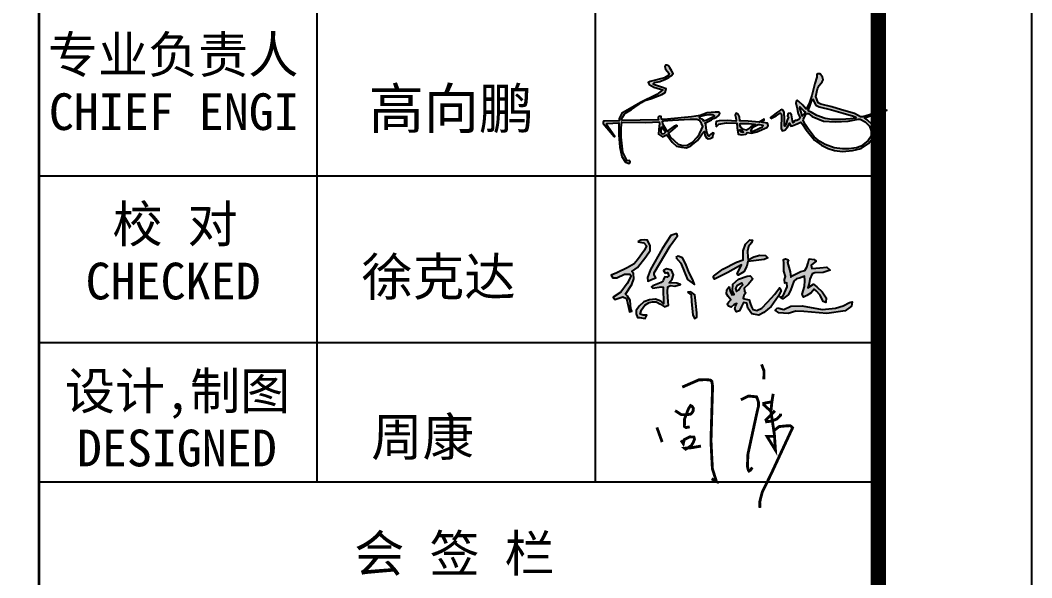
# Model space of a CAD drawing. Extents: x -17471 to 313636, y -71590 to 757901.
# Drawn here: x 119508 to 126100, y 41591 to 45227 of the extents above; entities that cross this region are included whole.
import ezdxf

# ---------------------------------------------------------------- set-up
doc = ezdxf.new("R2010")
doc.units = 0
doc.header["$LTSCALE"] = 1000
doc.header["$MEASUREMENT"] = 0
for name, color, linetype in [('PUB_TITLE', 4, 'Continuous'), ('图框', 7, 'Continuous'), ('玻璃', 155, 'Continuous')]:
    doc.layers.add(name, color=color, linetype=linetype)
doc.styles.add('STYLE-黑体', font='simhei.ttf')
doc.styles.add('宋体', font='')
doc.styles.get('宋体').set_extended_font_data('SimSun')

# ---------------------------------------------------------------- blocks, each defined once
blk = doc.blocks.new('4444')
h = blk.add_hatch(color=256)
h.paths.add_polyline_path([(2410803, -791016), (2411313, -790632), (2412093, -789663), (2412505, -789070), (2412505, -788632), (2412242, -788111), (2411995, -788061), (2411616, -788105), (2411337, -788249), (2411892, -788360), (2412142, -788625), (2411979, -789013), (2411323, -789917), (2411020, -790315), (2410344, -790681), (2409405, -791142), (2408864, -791348), (2409008, -791619), (2409381, -791619), (2410113, -791261), (2410591, -791261), (2410731, -791432), (2410352, -792141), (2409776, -792930), (2409051, -793396), (2409221, -793632), (2409951, -793375), (2410308, -793539), (2410484, -794326), (2410561, -794770), (2410775, -794716), (2410698, -794452), (2410632, -793707), (2410385, -793306), (2410199, -793131), (2410797, -792211), (2410973, -791685), (2410935, -791197)])
h.paths.add_polyline_path([(2412531, -790837), (2412249, -791573), (2412276, -791917), (2412772, -791711), (2413009, -791612), (2412875, -791312), (2412868, -791146), (2414343, -788610), (2414866, -787929), (2415056, -787702), (2414976, -787475), (2414425, -787668), (2413626, -788914)])
h.paths.add_polyline_path([(2415969, -791762), (2416617, -792227), (2416466, -791795), (2416131, -791152), (2415795, -790270), (2415493, -789740), (2415114, -789595), (2414877, -789713), (2415352, -790226)])
h.paths.add_polyline_path([(2414395, -792307), (2414806, -792394), (2415319, -792232), (2414968, -792097), (2414260, -792075), (2414552, -791735), (2414671, -791324), (2414492, -790892), (2414022, -790779), (2413736, -790919), (2413887, -791184), (2414103, -791119), (2414243, -791411), (2414081, -791551), (2413876, -791513), (2413736, -791729), (2413692, -791875), (2413509, -792053), (2412757, -792356), (2412606, -792431), (2412741, -792577), (2413519, -792431), (2413714, -792475), (2413703, -792761), (2413746, -793806), (2413741, -794022), (2413492, -793774), (2412990, -793579), (2412433, -793644), (2411909, -793833), (2411487, -794238), (2411185, -794659), (2411196, -794962), (2411325, -795297), (2411498, -795297), (2412033, -795383), (2412179, -795097), (2411839, -795097), (2411568, -794994), (2411698, -794584), (2412011, -794141), (2412406, -793893), (2412725, -793844), (2413044, -793828), (2413470, -794071), (2413838, -794292), (2414195, -794136), (2414168, -793849), (2414119, -792915), (2414151, -792429)])
h.paths.add_polyline_path([(2416358, -793833), (2416472, -795062), (2416627, -795390), (2416841, -795271), (2416841, -794854), (2416752, -793990), (2416645, -793198), (2416293, -792918), (2415983, -792950), (2416306, -793178)])
h.paths.add_polyline_path([(2419255, -790808), (2418380, -791452), (2418385, -791579), (2418495, -791741), (2419045, -791464), (2419732, -791113), (2420722, -790547), (2421000, -790395), (2420806, -790793), (2420581, -791194), (2420675, -791354), (2421209, -791039), (2421508, -790531), (2421576, -790094), (2422116, -790020), (2423101, -789895), (2423457, -789732), (2423227, -789533), (2422698, -789481), (2422142, -789643), (2421608, -789926), (2421582, -789675), (2421555, -789115), (2421665, -788685), (2421922, -788350), (2422027, -788099), (2421760, -788078), (2421377, -788470), (2421162, -789099), (2421162, -789939), (2420544, -790138)])
h.paths.add_polyline_path([(2422893, -794437), (2422413, -794640), (2422044, -794542), (2421919, -794305), (2421814, -793957), (2421720, -793648), (2421393, -793582), (2421163, -793536), (2421229, -793241), (2421400, -793011), (2421288, -792860), (2421262, -792570), (2421637, -792196), (2422057, -791696), (2421801, -791414), (2421518, -791453), (2420716, -791736), (2420203, -792183), (2420177, -792827), (2420315, -793162), (2420085, -793195), (2419947, -792860), (2419861, -792406), (2419644, -792709), (2419618, -793097), (2419769, -793340), (2419999, -793642), (2419835, -793846), (2419657, -794063), (2419789, -794240), (2420052, -794332), (2420328, -794076), (2420552, -794003), (2420453, -794247), (2420374, -794496), (2420532, -794785), (2420815, -794674), (2420999, -794279), (2421176, -793911), (2421492, -793964), (2421604, -794444), (2421959, -794950), (2422603, -795075), (2423083, -794831), (2423774, -794266), (2424398, -793346), (2424681, -792807), (2424530, -792544), (2424089, -793122), (2423432, -793885)])
h.paths.add_polyline_path([(2420716, -792761), (2420519, -792873), (2420433, -792597), (2420558, -792361), (2420966, -792124), (2421032, -792086), (2421130, -792255), (2420907, -792472)], flags=16)
h.paths.add_polyline_path([(2426876, -791458), (2426893, -791854), (2426852, -792423), (2426645, -793141), (2426786, -793413), (2427083, -793248), (2427479, -792992), (2427768, -792646), (2427957, -792802), (2428337, -793231), (2428609, -793817), (2428865, -793899), (2428890, -793462), (2428519, -792901), (2428023, -792448), (2427695, -792189), (2427190, -792539), (2427314, -792143), (2427363, -791730), (2427570, -791236), (2427834, -791128), (2428609, -791095), (2429245, -790881), (2428956, -790601), (2428304, -790683), (2427553, -790749), (2427479, -790436), (2427677, -790263), (2427949, -790040), (2427751, -789883), (2427314, -789834), (2427215, -790197), (2427091, -790625), (2426901, -790922), (2426530, -791005), (2425779, -791401), (2425597, -791549), (2425540, -791054), (2425391, -790609), (2425267, -790180), (2425375, -789933), (2425086, -789826), (2424904, -789883), (2424929, -790271), (2424929, -790972), (2425094, -791491), (2424995, -791755), (2425045, -792110), (2425234, -792077), (2425259, -792456), (2424871, -793289), (2424607, -793413), (2424855, -793569), (2425333, -793182), (2425556, -792786), (2425721, -792349), (2425861, -791928), (2426126, -791697), (2426480, -791607)])
h.paths.add_polyline_path([(2428936, -794931), (2430663, -794692), (2431250, -794235), (2431308, -793837), (2431047, -793888), (2430460, -794228), (2429749, -794417), (2428501, -794547), (2426644, -794206), (2425607, -794243), (2424940, -794547), (2424359, -794409), (2424142, -794612), (2424475, -794859), (2425346, -794924), (2426071, -794721), (2426804, -794743)])
for points in [[(2411337, -788249), (2411892, -788360), (2412142, -788625), (2411979, -789013), (2411323, -789917), (2411020, -790315), (2410344, -790681), (2409405, -791142), (2408864, -791348), (2409008, -791619), (2409381, -791619), (2410113, -791261), (2410591, -791261), (2410731, -791432), (2410352, -792141), (2409776, -792930), (2409051, -793396), (2409221, -793632), (2409951, -793375), (2410308, -793539), (2410484, -794326), (2410561, -794770), (2410775, -794716), (2410698, -794452), (2410632, -793707), (2410385, -793306), (2410199, -793131), (2410797, -792211), (2410973, -791685), (2410935, -791197), (2410803, -791016), (2411313, -790632), (2412093, -789663), (2412505, -789070), (2412505, -788632), (2412242, -788111), (2411995, -788061), (2411616, -788105), (2411337, -788249)], [(2414976, -787475), (2414425, -787668), (2413626, -788914), (2412531, -790837), (2412249, -791573), (2412276, -791917), (2412772, -791711), (2413009, -791612), (2412875, -791312), (2412868, -791146), (2414343, -788610), (2414866, -787929), (2415056, -787702), (2414976, -787475)], [(2418380, -791452), (2419255, -790808), (2420544, -790138), (2421162, -789939), (2421162, -789099), (2421377, -788470), (2421760, -788078), (2422027, -788099), (2421922, -788350), (2421665, -788685), (2421555, -789115), (2421582, -789675), (2421608, -789926), (2422142, -789643), (2422698, -789481), (2423227, -789533), (2423457, -789732), (2423101, -789895), (2422116, -790020), (2421576, -790094), (2421508, -790531), (2421209, -791039), (2420675, -791354), (2420581, -791194), (2420806, -790793), (2421000, -790395), (2420722, -790547), (2419732, -791113), (2419045, -791464), (2418495, -791741), (2418385, -791579), (2418380, -791452)], [(2414877, -789713), (2415352, -790226), (2415969, -791762), (2416617, -792227), (2416466, -791795), (2416131, -791152), (2415795, -790270), (2415493, -789740), (2415114, -789595), (2414877, -789713)], [(2413887, -791184), (2414103, -791119), (2414103, -791119), (2414243, -791411), (2414081, -791551), (2413876, -791513), (2413736, -791729), (2413692, -791875), (2413509, -792053), (2412757, -792356), (2412606, -792431), (2412741, -792577), (2412741, -792577), (2413519, -792431), (2413714, -792475), (2413703, -792761), (2413746, -793806), (2413741, -794022), (2413492, -793774), (2412990, -793579), (2412433, -793644), (2411909, -793833), (2411487, -794238), (2411185, -794659), (2411196, -794962), (2411325, -795297), (2411498, -795297), (2412033, -795383), (2412179, -795097), (2411839, -795097), (2411568, -794994), (2411698, -794584), (2412011, -794141), (2412406, -793893), (2412725, -793844), (2413044, -793828), (2413470, -794071), (2413838, -794292), (2414195, -794136), (2414168, -793849), (2414119, -792915), (2414151, -792429), (2414395, -792307), (2414806, -792394), (2415319, -792232), (2414968, -792097), (2414260, -792075), (2414552, -791735), (2414671, -791324), (2414492, -790892), (2414022, -790779), (2413736, -790919), (2413887, -791184)], [(2419861, -792406), (2419947, -792860), (2420085, -793195), (2420085, -793195), (2420315, -793162), (2420177, -792827), (2420203, -792183), (2420716, -791736), (2421518, -791453), (2421801, -791414), (2422057, -791696), (2421637, -792196), (2421262, -792570), (2421288, -792860), (2421400, -793011), (2421229, -793241), (2421163, -793536), (2421393, -793582), (2421720, -793648), (2421814, -793957), (2421919, -794305), (2422044, -794542), (2422044, -794542), (2422413, -794640), (2422893, -794437), (2423432, -793885), (2424089, -793122), (2424530, -792544), (2424530, -792544), (2424681, -792807), (2424398, -793346), (2423774, -794266), (2423083, -794831), (2422603, -795075), (2421959, -794950), (2421604, -794444), (2421492, -793964), (2421176, -793911), (2420999, -794279), (2420815, -794674), (2420532, -794785), (2420374, -794496), (2420453, -794247), (2420552, -794003), (2420328, -794076), (2420052, -794332), (2419789, -794240), (2419657, -794063), (2419835, -793846), (2419999, -793642), (2419769, -793340), (2419618, -793097), (2419644, -792709), (2419861, -792406), (2419861, -792406)], [(2415983, -792950), (2416306, -793178), (2416358, -793833), (2416472, -795062), (2416627, -795390), (2416841, -795271), (2416841, -794854), (2416752, -793990), (2416645, -793198), (2416293, -792918), (2415983, -792950)]]:
    blk.add_lwpolyline(points)
for points in [[(2425375, -789933), (2425267, -790180), (2425391, -790609), (2425540, -791054), (2425597, -791549), (2425779, -791401), (2426530, -791005), (2426901, -790922), (2427091, -790625), (2427215, -790197), (2427314, -789834), (2427751, -789883), (2427949, -790040), (2427677, -790263), (2427479, -790436), (2427553, -790749), (2427553, -790749), (2428304, -790683), (2428956, -790601), (2429245, -790881), (2428609, -791095), (2427834, -791128), (2427570, -791236), (2427363, -791730), (2427314, -792143), (2427190, -792539), (2427695, -792189), (2428023, -792448), (2428519, -792901), (2428890, -793462), (2428865, -793899), (2428609, -793817), (2428337, -793231), (2427957, -792802), (2427768, -792646), (2427479, -792992), (2427083, -793248), (2426786, -793413), (2426645, -793141), (2426852, -792423), (2426893, -791854), (2426876, -791458), (2426480, -791607), (2426126, -791697), (2425861, -791928), (2425721, -792349), (2425556, -792786), (2425333, -793182), (2424855, -793569), (2424607, -793413), (2424871, -793289), (2425259, -792456), (2425234, -792077), (2425045, -792110), (2424995, -791755), (2425094, -791491), (2424929, -790972), (2424929, -790271), (2424904, -789883), (2425086, -789826)], [(2420966, -792124), (2420558, -792361), (2420433, -792597), (2420519, -792873), (2420716, -792761), (2420907, -792472), (2421130, -792255), (2421032, -792086)], [(2424359, -794409), (2424940, -794547), (2425607, -794243), (2426644, -794206), (2428501, -794547), (2429749, -794417), (2430460, -794228), (2431047, -793888), (2431308, -793837), (2431250, -794235), (2430663, -794692), (2428936, -794931), (2426804, -794743), (2426071, -794721), (2425346, -794924), (2424475, -794859), (2424142, -794612)]]:
    blk.add_lwpolyline(points, close=True)
blk = doc.blocks.new('A$C5036373A')
at = {"linetype": 'ByBlock', "lineweight": 9, "ltscale": 300, "const_width": 100}
for points in [[(3701, 5014), (3788, 4786), (3782, 4494)], [(933, 4220), (1518, 4475), (1762, 4479), (1913, 4467), (1968, 4413), (1991, 4251), (1935, 2341), (1984, 1374), (2123, 929), (1956, 1019)], [(2979, 3779), (3251, 3909), (3529, 3879), (3591, 3710), (3593, 3546), (3555, 3398), (3226, 1882), (3213, 1589), (3213, 1431), (3237, 1326), (3262, 1289), (3317, 1320), (3377, 1416)], [(4107, 3985), (4062, 3705), (4028, 3374), (4148, 2571), (4186, 2016), (3890, 2500), (4153, 2500)], [(682, 3398), (900, 3258), (1080, 3254), (1223, 3276), (1272, 3322), (1311, 3386), (1321, 3478), (1275, 3549), (1223, 3574), (1150, 3464), (1013, 3109), (1006, 2848), (1066, 2806), (1192, 2833)], [(3801, 3662), (4062, 3705), (4028, 3374), (3781, 3600), (3778, 3697)], [(4166, 3392), (3855, 3077), (3875, 3010), (4040, 3030), (4225, 3101), (4360, 3230), (4363, 3289)], [(47, 2812), (231, 2300)], [(4130, 2694), (4311, 2840), (4535, 2863), (4700, 2873), (4740, 2844), (4783, 2797), (4037, 1189), (3729, 560), (3670, 344), (3637, 198), (3645, 2)], [(890, 2361), (969, 2242), (1000, 2382), (1194, 2482), (1340, 2473), (1361, 2400), (1312, 2282), (1249, 2173), (1051, 2051), (1015, 2082), (1261, 2103), (1586, 2160)]]:
    blk.add_lwpolyline(points, dxfattribs=at)
blk = doc.blocks.new('3333')
h = blk.add_hatch(color=256)
h.paths.add_polyline_path([(2531856, -909664), (2519411, -910822), (2516955, -910993), (2516136, -910879), (2515945, -909509), (2514917, -909299), (2514441, -909832), (2514517, -910803), (2514631, -911183), (2495464, -911621), (2495330, -910879), (2495978, -909604), (2496854, -908367), (2498015, -907339), (2500567, -905874), (2504552, -903085), (2505809, -902267), (2507580, -901239), (2510970, -900155), (2514150, -898899), (2516378, -898042), (2518111, -896977), (2518626, -895044), (2516722, -894359), (2514132, -893483), (2512018, -892741), (2511961, -892266), (2512532, -891714), (2515275, -891181), (2518245, -890020), (2520054, -889221), (2521292, -888364), (2522304, -887062), (2521561, -885921), (2520552, -884189), (2519828, -883123), (2518914, -882724), (2518209, -882800), (2518019, -883428), (2518312, -884834), (2520132, -887010), (2520021, -887864), (2517679, -889324), (2510319, -891280), (2509272, -891831), (2509685, -892877), (2512193, -894172), (2515639, -895219), (2516852, -895604), (2513788, -897990), (2505216, -902122), (2497360, -906749), (2495458, -907686), (2494157, -910482), (2494047, -911694), (2485916, -911887), (2485778, -912466), (2485833, -913072), (2491511, -919903), (2491897, -919875), (2487404, -913512), (2487708, -913072), (2493964, -912796), (2493942, -919062), (2494471, -925492), (2495441, -930426), (2497424, -933245), (2499319, -933993), (2499937, -933200), (2499275, -932408), (2498306, -932628), (2496102, -928091), (2495132, -920339), (2495088, -915362), (2495485, -912543), (2508046, -912631), (2514922, -912279), (2515231, -913204), (2514746, -916243), (2514658, -918665), (2516685, -920031), (2518404, -919238), (2518977, -919062), (2521798, -922894), (2524090, -924964), (2526690, -925580), (2529158, -925845), (2531494, -924744), (2534938, -921964), (2536345, -920039), (2537470, -918504), (2538228, -917444), (2538595, -917292), (2538704, -917574), (2538877, -919261), (2539699, -920645), (2540608, -921164), (2541626, -920904), (2542924, -920212), (2543011, -919563), (2543335, -918850), (2543400, -918201), (2542773, -918093), (2541864, -918677), (2541452, -919282), (2541128, -919693), (2540543, -919455), (2539786, -917747), (2539461, -915346), (2539280, -913744), (2538877, -912853), (2539482, -912620), (2540584, -912107), (2542276, -911195), (2543341, -910615), (2544689, -909938), (2546119, -908903), (2546557, -907875), (2546081, -907266), (2544158, -907286), (2540006, -907533), (2536369, -908960)])
h.paths.add_polyline_path([(2534622, -911035), (2535947, -911623), (2537083, -913221), (2537734, -914642), (2537103, -916282), (2536009, -918510), (2534831, -920340), (2532348, -922842), (2529571, -924439), (2527404, -924608), (2524943, -923935), (2520795, -920185), (2519596, -918272), (2520753, -917473), (2521931, -916380), (2524329, -914446), (2523908, -914025), (2523088, -914383), (2519932, -916779), (2519133, -917221), (2518775, -916800), (2516713, -913247), (2516629, -912175), (2517218, -911986), (2521978, -911581), (2531214, -911098)], flags=16)
h.paths.add_polyline_path([(2535847, -909751), (2538540, -909037), (2540728, -908574), (2543211, -908616), (2543863, -909142), (2541864, -910172), (2539571, -911412), (2538056, -911770), (2537551, -910950), (2536036, -910235)], flags=16)
h.paths.add_polyline_path([(2518249, -917726), (2517660, -918335), (2516503, -918609), (2515935, -917662), (2515935, -915707), (2516505, -914914), (2517429, -916506)], flags=16)
h = blk.add_hatch(color=256)
h.paths.add_polyline_path([(2626143, -913897), (2623430, -911259), (2622017, -910219), (2628899, -907982), (2633639, -906186), (2631477, -906446), (2624575, -908607), (2621085, -909648), (2619991, -909622), (2616814, -907956), (2610102, -905945), (2605024, -904436), (2599320, -903056), (2597940, -902354), (2597106, -900480), (2596663, -898996), (2597603, -895005), (2598410, -893287), (2599999, -891387), (2600572, -890294), (2600077, -889070), (2598983, -887274), (2597603, -887301), (2597134, -887821), (2597134, -888940), (2596144, -892350), (2594660, -898622), (2593305, -902214), (2591842, -905559), (2591400, -905507), (2589863, -903607), (2587857, -901681), (2586972, -901030), (2586477, -901577), (2586217, -902722), (2586737, -904414), (2587493, -908110), (2588430, -910218), (2587857, -911103), (2586790, -911546), (2585982, -911572), (2585409, -911884), (2585201, -912535), (2584810, -912795), (2584576, -911702), (2583951, -908683), (2583300, -907850), (2582310, -907902), (2581971, -909073), (2582362, -909854), (2581763, -911493), (2581138, -913315), (2580487, -914591), (2580278, -914200), (2580330, -910713), (2580174, -907459), (2579705, -906236), (2579132, -905793), (2578325, -906184), (2576632, -907303), (2573064, -910088), (2573205, -910466), (2576067, -909240), (2578111, -907828), (2578594, -908163), (2578817, -908980), (2578669, -915777), (2579152, -916965), (2580490, -916705), (2581716, -915257), (2582608, -913771), (2582943, -913028), (2583575, -914477), (2584281, -914328), (2586028, -913697), (2587291, -913103), (2588815, -912434), (2589633, -913548), (2591566, -916371), (2595926, -921919), (2599606, -924371), (2603099, -926116), (2606444, -927156), (2610644, -927751), (2615699, -927305), (2620271, -926228), (2624099, -923591), (2626292, -920916), (2627518, -917611)])
h.paths.add_polyline_path([(2625585, -916909), (2625468, -919680), (2623922, -922101), (2620298, -924910), (2617905, -925785), (2613936, -926369), (2610638, -926340), (2606144, -925902), (2601562, -924065), (2598673, -922548), (2595871, -920040), (2593069, -916540), (2591318, -913857), (2590059, -911539), (2590205, -910869), (2591256, -908565), (2591952, -907924), (2592886, -907924), (2594812, -909469), (2600649, -911861), (2606690, -912269), (2613490, -911978), (2618785, -910959), (2619807, -910872), (2622462, -912301), (2624564, -914459)], flags=16)
h.paths.add_polyline_path([(2617386, -910385), (2614748, -910671), (2609901, -911121), (2604931, -910998), (2601516, -910549), (2597262, -909016), (2594235, -907279), (2592967, -906788), (2592620, -906093), (2593131, -905153), (2594276, -901965), (2594665, -901168), (2595094, -900534), (2595156, -900371), (2595667, -901638), (2596730, -903580), (2598367, -904499), (2604829, -906073), (2610964, -907831), (2616302, -909261), (2617447, -909936)], flags=16)
h.paths.add_polyline_path([(2591248, -907180), (2590717, -908100), (2589756, -908999), (2589326, -909162), (2588794, -907323), (2588079, -905075), (2588263, -904523), (2588917, -905034), (2590389, -906526)], flags=16)
h = blk.add_hatch(color=256)
h.paths.add_polyline_path([(2556852, -909733), (2556171, -908284), (2555520, -907751), (2554957, -907988), (2554543, -908875), (2555017, -910177), (2555193, -911872), (2550428, -911626), (2546314, -911685), (2544775, -912129), (2544597, -913135), (2544616, -914941), (2546067, -913433), (2550152, -912812), (2555391, -913048), (2555687, -915474), (2556190, -918669), (2557848, -919083), (2560098, -918639), (2560897, -917840), (2563117, -918225), (2565899, -917515), (2571149, -915176), (2571830, -914200), (2571475, -912987), (2568988, -912632), (2568367, -912543), (2569758, -911360), (2569699, -910857), (2567064, -912395), (2561470, -911981), (2557128, -911817)])
h.paths.add_polyline_path([(2557461, -913143), (2561713, -913205), (2564514, -913453), (2565240, -913744), (2562792, -914946), (2561776, -915899), (2560531, -916604), (2558934, -916252), (2557503, -915112), (2557046, -914117), (2557109, -913412)], flags=16)
h.paths.add_polyline_path([(2557503, -916314), (2558457, -917205), (2558996, -917703), (2558643, -917848), (2557606, -917496), (2556984, -916936), (2557109, -916438)], flags=16)
h.paths.add_polyline_path([(2563352, -915526), (2565281, -914469), (2566650, -913785), (2567438, -913868), (2569181, -914179), (2568870, -914884), (2566982, -915796), (2563995, -917081), (2562813, -917164), (2562771, -916749)], flags=16)
for points in [[(2518312, -884834), (2520132, -887010), (2520021, -887864), (2517679, -889324), (2510319, -891280), (2509272, -891831), (2509685, -892877), (2512193, -894172), (2515639, -895219), (2516852, -895604), (2513788, -897990), (2505216, -902122), (2497360, -906749), (2495458, -907686), (2494157, -910482), (2494047, -911694), (2485916, -911887), (2485778, -912466), (2485833, -913072), (2491511, -919903), (2491897, -919875), (2487404, -913512), (2487708, -913072), (2493964, -912796), (2493942, -919062), (2494471, -925492), (2495441, -930426), (2497424, -933245), (2499319, -933993), (2499937, -933200), (2499275, -932408), (2498306, -932628), (2496102, -928091), (2495132, -920339), (2495088, -915362), (2495485, -912543), (2508046, -912631), (2514922, -912279), (2515231, -913204), (2514746, -916243), (2514658, -918665), (2516685, -920031), (2518404, -919238), (2518977, -919062), (2521798, -922894), (2524090, -924964), (2526690, -925580), (2529158, -925845), (2531494, -924744), (2534938, -921964), (2536345, -920039), (2537470, -918504), (2538228, -917444), (2538595, -917292), (2538704, -917574), (2538877, -919261), (2539699, -920645), (2540608, -921164), (2541626, -920904), (2542924, -920212), (2543011, -919563), (2543335, -918850), (2543400, -918201), (2542773, -918093), (2541864, -918677), (2541452, -919282), (2541128, -919693), (2540543, -919455), (2539786, -917747), (2539461, -915346), (2539280, -913744), (2538997, -913119), (2538997, -912806), (2539482, -912620), (2540584, -912107), (2542276, -911195), (2543341, -910615), (2544689, -909938), (2546119, -908903), (2546557, -907875), (2546081, -907266), (2544158, -907286), (2540006, -907533), (2536369, -908960), (2531856, -909664), (2519411, -910822), (2516955, -910993), (2516136, -910879), (2515945, -909509), (2514917, -909299), (2514441, -909832), (2514517, -910803), (2514631, -911183), (2495464, -911621), (2495330, -910879), (2495978, -909604), (2496854, -908367), (2498015, -907339), (2500567, -905874), (2504552, -903085), (2505809, -902267), (2507580, -901239), (2510970, -900155), (2514150, -898899), (2516378, -898042), (2518111, -896977), (2518626, -895044), (2516722, -894359), (2514132, -893483), (2512018, -892741), (2511961, -892266), (2512532, -891714), (2515275, -891181), (2518245, -890020), (2520054, -889221), (2521292, -888364), (2522304, -887062), (2521561, -885921), (2520552, -884189), (2519828, -883123), (2518914, -882724), (2518209, -882800), (2518019, -883428)], [(2573205, -910466), (2576067, -909240), (2578111, -907828), (2578594, -908163), (2578817, -908980), (2578669, -915777), (2579152, -916965), (2580490, -916705), (2581716, -915257), (2582608, -913771), (2582943, -913028), (2583575, -914477), (2584281, -914328), (2586028, -913697), (2587291, -913103), (2588815, -912434), (2589633, -913548), (2591566, -916371), (2595926, -921919), (2599606, -924371), (2603099, -926116), (2606444, -927156), (2610644, -927751), (2615699, -927305), (2620271, -926228), (2624099, -923591), (2626292, -920916), (2627518, -917611), (2626143, -913897), (2623430, -911259), (2622017, -910219), (2628899, -907982), (2633639, -906186), (2631477, -906446), (2624575, -908607), (2621085, -909648), (2619991, -909622), (2616814, -907956), (2610102, -905945), (2605024, -904436), (2599320, -903056), (2597940, -902354), (2597106, -900480), (2596663, -898996), (2597603, -895005), (2598410, -893287), (2599999, -891387), (2600572, -890294), (2600077, -889070), (2598983, -887274), (2597603, -887301), (2597134, -887821), (2597134, -888940), (2596144, -892350), (2594660, -898622), (2593305, -902214), (2591842, -905559), (2591400, -905507), (2589863, -903607), (2587857, -901681), (2586972, -901030), (2586477, -901577), (2586217, -902722), (2586737, -904414), (2587493, -908110), (2588430, -910218), (2587857, -911103), (2586790, -911546), (2585982, -911572), (2585409, -911884), (2585201, -912535), (2584810, -912795), (2584576, -911702), (2583951, -908683), (2583300, -907850), (2582310, -907902), (2581971, -909073), (2582362, -909854), (2581763, -911493), (2581138, -913315), (2580487, -914591), (2580278, -914200), (2580330, -910713), (2580174, -907459), (2579705, -906236), (2579132, -905793), (2578325, -906184), (2576632, -907303), (2573064, -910088)], [(2595156, -900371), (2595667, -901638), (2596730, -903580), (2598367, -904499), (2604829, -906073), (2610964, -907831), (2616302, -909261), (2617447, -909936), (2617386, -910385), (2614748, -910671), (2609901, -911121), (2604931, -910998), (2601516, -910549), (2597262, -909016), (2594235, -907279), (2592967, -906788), (2592620, -906093), (2593131, -905153), (2594276, -901965), (2594665, -901168), (2595094, -900534)], [(2588917, -905034), (2588263, -904523), (2588079, -905075), (2588794, -907323), (2589326, -909162), (2589756, -908999), (2590717, -908100), (2591248, -907180), (2590389, -906526)], [(2517218, -911986), (2516629, -912175), (2516713, -913247), (2518775, -916800), (2519133, -917221), (2519932, -916779), (2523088, -914383), (2523908, -914025), (2524329, -914446), (2521931, -916380), (2520753, -917473), (2519596, -918272), (2520795, -920185), (2524943, -923935), (2527404, -924608), (2529571, -924439), (2532348, -922842), (2534831, -920340), (2536009, -918510), (2537103, -916282), (2537734, -914642), (2537083, -913221), (2535947, -911623), (2534622, -911035), (2531214, -911098), (2521978, -911581)], [(2543211, -908616), (2540728, -908574), (2538540, -909037), (2535847, -909751), (2536036, -910235), (2537551, -910950), (2538056, -911770), (2539571, -911412), (2541864, -910172), (2543863, -909142)], [(2544616, -914941), (2546067, -913433), (2550152, -912812), (2555391, -913048), (2555687, -915474), (2556190, -918669), (2557848, -919083), (2560098, -918639), (2560897, -917840), (2563117, -918225), (2565899, -917515), (2571149, -915176), (2571830, -914200), (2571475, -912987), (2568988, -912632), (2568367, -912543), (2569758, -911360), (2569699, -910857), (2567064, -912395), (2561470, -911981), (2557562, -911833), (2557118, -911745), (2556852, -909733), (2556171, -908284), (2555520, -907751), (2554957, -907988), (2554543, -908875), (2555017, -910177), (2555165, -911597), (2555017, -911863), (2550428, -911626), (2546314, -911685), (2544775, -912129), (2544597, -913135)], [(2591952, -907924), (2592886, -907924), (2594812, -909469), (2600649, -911861), (2606690, -912269), (2613490, -911978), (2618785, -910959), (2619807, -910872), (2622462, -912301), (2624564, -914459), (2625585, -916909), (2625468, -919680), (2623922, -922101), (2620298, -924910), (2617905, -925785), (2613936, -926369), (2610638, -926340), (2606144, -925902), (2601562, -924065), (2598673, -922548), (2595871, -920040), (2593069, -916540), (2591318, -913857), (2590059, -911539), (2590205, -910869), (2591256, -908565)], [(2516419, -915034), (2515935, -915707), (2515935, -917662), (2516503, -918609), (2517660, -918335), (2518249, -917726), (2517429, -916506), (2516587, -915055)], [(2557503, -916314), (2558457, -917205), (2558996, -917703), (2558643, -917848), (2557606, -917496), (2556984, -916936), (2557109, -916438)], [(2557461, -913143), (2561713, -913205), (2564514, -913453), (2565240, -913744), (2562792, -914946), (2561776, -915899), (2560531, -916604), (2558934, -916252), (2557503, -915112), (2557046, -914117), (2557109, -913412)], [(2566650, -913785), (2565281, -914469), (2563352, -915526), (2562771, -916749), (2562813, -917164), (2563995, -917081), (2566982, -915796), (2568870, -914884), (2569181, -914179), (2567438, -913868)]]:
    blk.add_lwpolyline(points, close=True)
blk = doc.blocks.new('建筑图签A1')
at = {"layer": '图框', "color": 4}
for p, q in [((119631.9, 58400), (119631.9, 1000)), ((119631.9, 58400), (119631.9, 1000)), ((119631.9, 1000), (119631.9, 58400)), ((125100, 58400), (125100, 1000))]:
    blk.add_line(p, q, dxfattribs=at)
at = {"layer": '图框', "color": 0}
for p, q in [((119627.9, 39133.9), (119627.9, 48385)), ((123255.8, 42217.6), (123255.8, 48385)), ((125100, 48385), (125100, 39133.9)), ((121441.8, 42217.6), (121441.8, 47478)), ((119627.9, 44212.9), (125100, 44212.9)), ((119627.9, 43124.6), (125100, 43124.6)), ((119627.9, 42217.6), (125100, 42217.6)), ((119627.9, 42217.6), (125100, 42217.6))]:
    blk.add_line(p, q, dxfattribs=at)
at = {"layer": '玻璃'}
blk.add_line((119631.9, 42220.9, -1253.1), (119631.9, 1880.2, -4167.3), dxfattribs=at)
for name, p, xscale, yscale, zscale in [('3333', (92234.4, 55967.7), 0.01250000049670537, 0.01250000049670537, 0.01250000049670537), ('4444', (-45261.7, 98959.4), 0.07000000000698492, 0.07000000000698492, 0.07000000000698492)]:
    blk.add_blockref(name, p, dxfattribs=dict(xscale=xscale, yscale=yscale, zscale=zscale))
at = {"color": 4, "xscale": 0.186666666821111, "yscale": 0.186666666821111, "zscale": 0.186666666821111}
blk.add_blockref('A$C5036373A', (123648.1, 42046.9), dxfattribs=at)
at = {"layer": '图框', "color": 0, "style": '宋体', "width": 1.000001}
for s, p in [('专业负责人', (119687.1, 44882.5)), ('CHIEF ENGI', (119694.1, 44510.6)), ('校 对', (120108.4, 43778.2)), ('CHECKED  ', (119933.7, 43406.4)), ('设计,制图', (119798.6, 42689.9)), ('DESIGNED ', (119876.8, 42318)), ('会 签 栏', (121684.8, 41630.2))]:
    blk.add_text(s, height=239.44, dxfattribs=at).set_placement(p)
at = {"layer": '图框', "color": 4, "style": 'STYLE-黑体'}
blk.add_text('高向鹏', height=262.94, dxfattribs=at).set_placement((121778.7, 44519))
at = {"layer": '图框', "color": 4, "style": 'STYLE-黑体', "width": 1.000001}
for s, p in [('徐克达', (121731.8, 43431.1)), ('周康', (121795.2, 42387.1))]:
    blk.add_text(s, height=245.41, dxfattribs=at).set_placement(p)

msp = doc.modelspace()

# ---------------------------------------------------------------- linework, layer by layer
at = {"layer": 'PUB_TITLE'}
msp.add_lwpolyline([(0, 0), (126100, 0), (126100, 59400), (0, 59400)], close=True, dxfattribs=at)
at = {"layer": 'PUB_TITLE', "const_width": 100}
msp.add_lwpolyline([(2500, 1000), (125100, 1000), (125100, 58400), (2500, 58400)], close=True, dxfattribs=at)

# ---------------------------------------------------------------- block references
msp.add_blockref('建筑图签A1', (0, 0))

doc.saveas('drawing.dxf')
